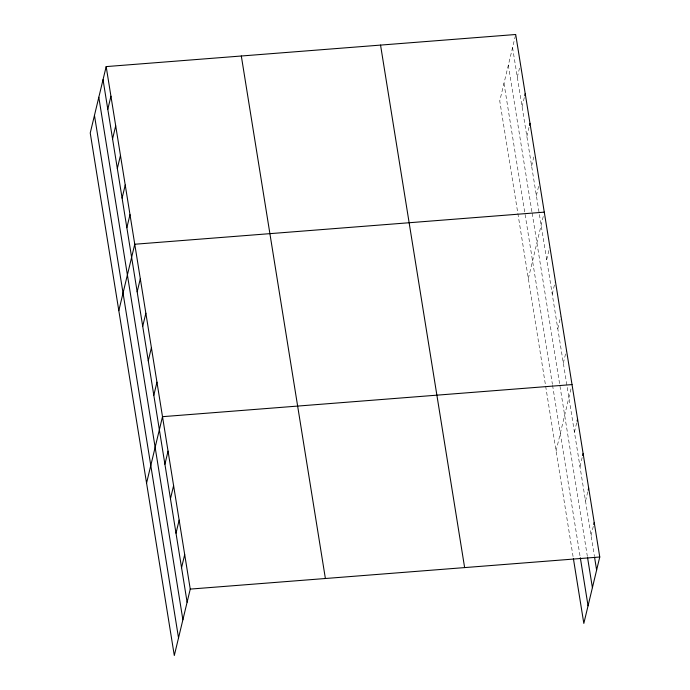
<?xml version="1.0" encoding="UTF-8"?>
<svg xmlns="http://www.w3.org/2000/svg" width="690" height="690" viewBox="0 0 690 690"><rect width="100%" height="100%" fill="white"/><g stroke="black" fill="none" stroke-linecap="round" stroke-linejoin="round"><path stroke-width="0.52" stroke-dasharray="3.45 2.59" d="M515.456 35.509L499.75 100.904L545.488 385.141M517.319 77.194L519.492 68.138M522.08 106.803L524.736 95.729M526.85 136.404L529.023 127.348M531.611 166.014L533.784 156.958M536.371 195.624L539.269 183.549M528.333 278.553L543.315 216.177M546.687 259.716L549.585 247.641M552.233 294.207L555.131 282.124M557.787 328.69L560.685 316.615M563.333 363.173L566.231 351.098M556.08 450.975L571.053 388.599M574.434 432.147L577.09 421.072M579.98 466.63L582.153 457.574M585.525 501.113L588.182 490.047M591.08 535.595L593.736 524.529M512.558 47.584L594.444 556.502M508.332 65.179L531.981 212.166M532.154 213.219L587.354 556.33M503.976 83.309L552.405 384.27M552.569 385.313L580.143 556.692M545.652 386.184L573.235 557.572"/><path stroke-width="1.03" d="M106.174 66.594L90.235 132.998L174.303 655.5L190.25 589.096L106.174 66.594L515.697 34.5L599.765 557.002L583.826 623.406L573.399 558.615M107.795 109.287L110.943 96.203M112.565 138.897L115.704 125.813M117.326 168.507L120.465 155.422M122.087 198.108L125.235 185.032M126.857 227.717L129.996 214.642M118.818 310.647L134.757 244.243L544.281 212.149M137.172 291.81L140.312 278.734M142.718 326.301L145.857 313.217M148.264 360.784L151.403 347.7M153.818 395.267L156.958 382.191M146.565 483.078L162.504 416.674L572.019 384.58M164.91 464.241L168.05 451.157M170.464 498.723L173.604 485.639M176.01 533.206L179.15 520.131M181.556 567.698L184.696 554.613M524.736 95.729L525.219 93.719M529.506 125.338L529.989 123.329M577.09 421.072L577.573 419.063M582.636 455.555L583.119 453.546M588.182 490.047L588.665 488.028M593.736 524.529L594.219 522.52M190.25 589.096L599.765 557.002M594.607 557.546L596.626 570.087M587.526 557.373L592.4 587.682M580.316 557.736L588.053 605.811M380.552 45.092L464.629 567.594M241.319 56.002L325.387 578.505M103.034 79.678L187.102 602.18M98.808 97.273L182.885 619.775M94.461 115.403L178.529 637.905"/></g></svg>
